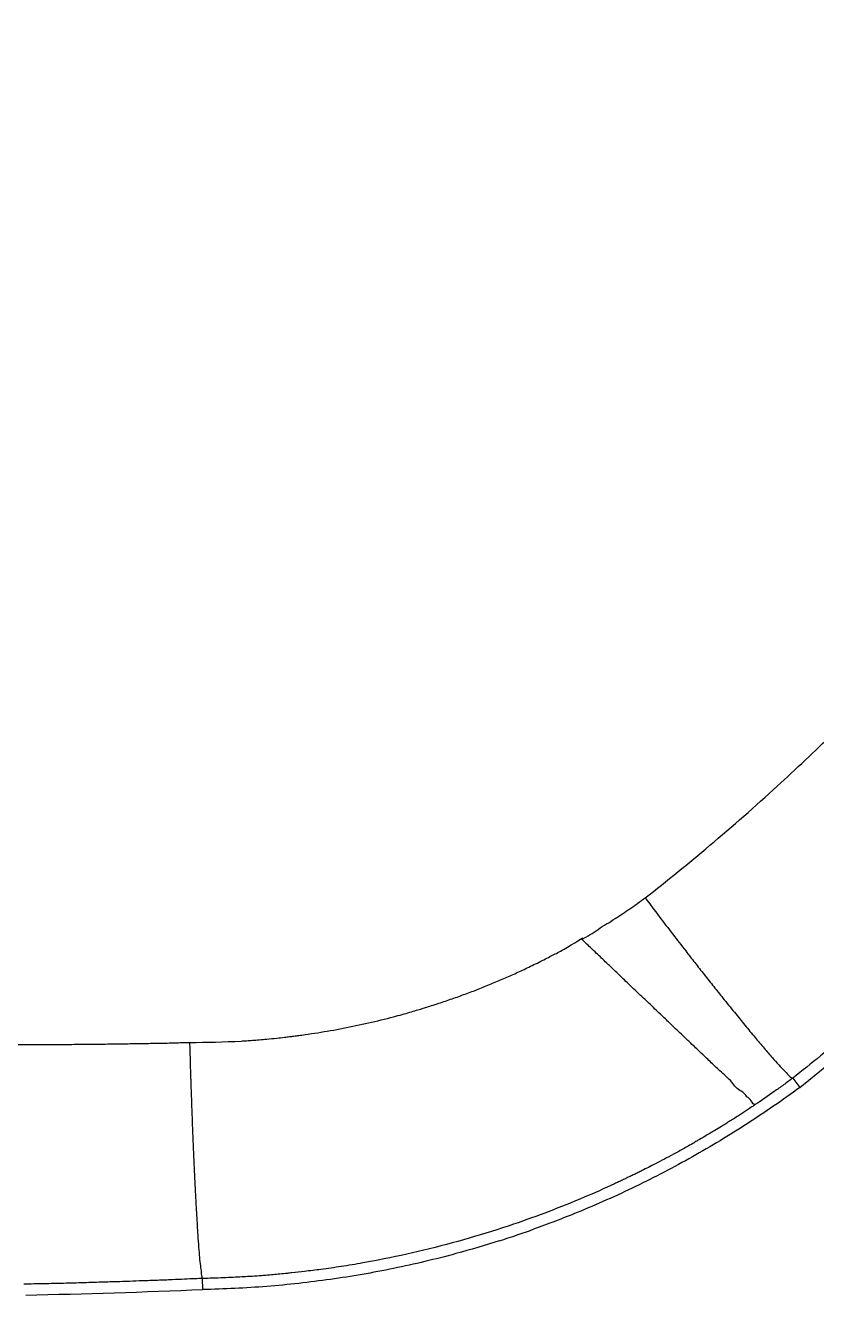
# Model space of a CAD drawing. Header units: millimetres. Extents: x 1145859089 to 1147511753, y -1047484727 to -1047247487.
# Drawn here: x 1146000030.2 to 1146000099.4, y -1047436363.4 to -1047436250.7 of the extents above; entities that cross this region are included whole.
import ezdxf
from ezdxf.xclip import XClip

# ---------------------------------------------------------------- set-up
doc = ezdxf.new("R2010")
doc.units = ezdxf.units.MM
doc.header["$LTSCALE"] = 100
doc.header["$MEASUREMENT"] = 0
doc.header["$XCLIPFRAME"] = 2
doc.layers.get('0').update_dxf_attribs({"linetype": 'CONTINUOUS'})
doc.layers.add('XREF', color=135, linetype='CONTINUOUS')
doc.layers.add('단지배치도$0$W240910', color=135, linetype='CONTINUOUS')

# ---------------------------------------------------------------- blocks, each defined once
blk = doc.blocks.new('단지배치도$0$zw$9902')
at = {"layer": '단지배치도$0$W240910', "linetype": 'ByBlock', "ltscale": 20}
for p, q in [((61957.14, -64974.32), (61963.41, -64969.21)), ((61956.52, -64973.51), (61957.14, -64974.32)), ((61904.89, -64992.02), (61904.86, -64991.05))]:
    blk.add_line(p, q, dxfattribs=at)
at = {"layer": '단지배치도$0$W240910'}
for centre, radius, start, end in [((56819.18, -60798.97), 5249.43, 201.4083, 356.71209), ((56819.18, -60798.97), 5399.43, 202.10162, 356.71209), ((57394.29, -57699.4), 11431.38, 251.62775, 321.418131)]:
    blk.add_arc(centre, radius, start, end, dxfattribs=at)
at = {"layer": '단지배치도$0$W240910', "linetype": 'ByBlock', "ltscale": 20}
for centre, radius, start, end in [((61903.14, -64900.84), 91.22, 287.6728, 288.708), ((61903.56, -64902.08), 89.91, 288.7081, 289.6723), ((61877.86, -64383.55), 609.06, 271.08419, 272.54388)]:
    blk.add_arc(centre, radius, start, end, dxfattribs=at)
for points, knots in [([(61943.6, -64957.73), (61945.52, -64956.24), (61949.42, -64953.03), (61954.92, -64948.25), (61958.42, -64944.89), (61960.05, -64943.36)], [0, 0, 0, 0, 7.294095, 15.152219, 21.860712, 21.860712, 21.860712, 21.860712]), ([(61940.97, -64959.54), (61941.41, -64959.26), (61942.28, -64958.66), (61943.16, -64958.05), (61943.6, -64957.73)], [0, 0, 0, 0, 1.552487, 3.184526, 3.184526, 3.184526, 3.184526]), ([(61943.6, -64957.73), (61944.03, -64958.25), (61944.8, -64959.35), (61946, -64960.88), (61947.03, -64962.22), (61947.95, -64963.4), (61948.77, -64964.44), (61949.59, -64965.48), (61950.47, -64966.58), (61951.38, -64967.71), (61952.32, -64968.86), (61953.18, -64969.91), (61953.98, -64970.85), (61954.67, -64971.66), (61955.1, -64972.14), (61955.3, -64972.36)], [0, 0, 0, 0, 2.033653, 3.997936, 5.842594, 7.124382, 8.466422, 9.808844, 11.093688, 12.698846, 14.169551, 15.553294, 16.788003, 17.853596, 18.737237, 18.737237, 18.737237, 18.737237]), ([(61938.04, -64961.34), (61938.56, -64961.13), (61939.49, -64960.43), (61940.48, -64959.87), (61940.97, -64959.54)], [0, 0, 0, 0, 1.67337, 3.440113, 3.440113, 3.440113, 3.440113]), ([(61903.73, -64970.39), (61905.23, -64970.37), (61906.9, -64970.35), (61908.73, -64970.23), (61909.26, -64970.19), (61909.85, -64970.15), (61910.56, -64970.09), (61911.29, -64970.01), (61911.96, -64969.94), (61912.46, -64969.88), (61912.87, -64969.83), (61913.33, -64969.77), (61914.02, -64969.67), (61915.32, -64969.48), (61917.92, -64969.02), (61920.38, -64968.46), (61922.31, -64967.94), (61922.98, -64967.75), (61923.56, -64967.58), (61924.05, -64967.43), (61924.54, -64967.28), (61924.98, -64967.14), (61925.48, -64966.98), (61925.99, -64966.81), (61926.57, -64966.61), (61927.14, -64966.41), (61927.71, -64966.2), (61928.28, -64965.99), (61929.04, -64965.7), (61929.97, -64965.32), (61931.09, -64964.85), (61932.19, -64964.37), (61933.32, -64963.84), (61934.4, -64963.32), (61935.56, -64962.71), (61936.41, -64962.31), (61938.5, -64960.98), (61938.04, -64961.34)], [0, 0, 0, 0, 4.518138, 4.98761, 5.519291, 6.113066, 6.768875, 7.649409, 8.317802, 8.774307, 9.159361, 9.580814, 10.143028, 11.268688, 13.525753, 18.051297, 18.832091, 19.524161, 20.127712, 20.643007, 21.07032, 21.66195, 22.040052, 22.651282, 23.261655, 23.871211, 24.480004, 25.088098, 25.695569, 26.903457, 28.109964, 29.315847, 30.522095, 31.839608, 33.002428, 34.150196, 35.90749, 35.90749, 35.90749, 35.90749]), ([(61950.14, -64972.87), (61949.85, -64972.6), (61949.29, -64972.06), (61948.44, -64971.25), (61947.64, -64970.5), (61946.96, -64969.85), (61946.39, -64969.3), (61945.94, -64968.88), (61945.54, -64968.49), (61945.15, -64968.11), (61944.7, -64967.69), (61944.13, -64967.14), (61943.52, -64966.56), (61942.88, -64965.96), (61942.32, -64965.42), (61941.8, -64964.93), (61941.34, -64964.48), (61940.81, -64963.98), (61940.16, -64963.36), (61939.46, -64962.69), (61938.85, -64962.11), (61938.42, -64961.7), (61938.17, -64961.46), (61938.04, -64961.34)], [0, 0, 0, 0, 1.179301, 2.342456, 3.506143, 4.473842, 5.160793, 5.879994, 6.325824, 6.855944, 7.496249, 8.18678, 9.210974, 10.025851, 10.82309, 11.530409, 12.18399, 12.757494, 13.698048, 14.901772, 15.656142, 16.207344, 16.706154, 16.706154, 16.706154, 16.706154]), ([(61966.07, -64965.55), (61965.86, -64965.74), (61965.08, -64966.42), (61963.51, -64967.78), (61960.56, -64970.26), (61958.15, -64972.22), (61956.52, -64973.51)], [0, 0, 0, 0, 0.863277, 3.109586, 6.217393, 12.429605, 12.429605, 12.429605, 12.429605]), ([(61874.63, -64970.35), (61875.87, -64970.36), (61878.25, -64970.45), (61881.69, -64970.5), (61884.82, -64970.54), (61887.14, -64970.56), (61888.95, -64970.56), (61890.45, -64970.56), (61892.14, -64970.56), (61893.69, -64970.55), (61894.88, -64970.54), (61895.74, -64970.53), (61896.48, -64970.52), (61897.37, -64970.51), (61898.52, -64970.49), (61899.82, -64970.47), (61901.12, -64970.45), (61902.43, -64970.42), (61903.29, -64970.39), (61903.73, -64970.39)], [0, 0, 0, 0, 3.727966, 7.160478, 10.29711, 13.137388, 14.121714, 15.731792, 17.632242, 19.180911, 20.377958, 21.223552, 21.745349, 22.595576, 23.897695, 25.199644, 26.501416, 27.803016, 29.104454, 29.104454, 29.104454, 29.104454]), ([(61903.73, -64970.39), (61903.73, -64970.65), (61903.75, -64971.27), (61903.78, -64972.14), (61903.8, -64972.93), (61903.82, -64973.48), (61903.83, -64973.96), (61903.85, -64974.48), (61903.88, -64975.17), (61903.92, -64976.34), (61903.97, -64977.9), (61904.05, -64979.73), (61904.13, -64981.47), (61904.2, -64983.07), (61904.27, -64984.41), (61904.33, -64985.51), (61904.39, -64986.4), (61904.45, -64987.33), (61904.51, -64988.26), (61904.59, -64989.16), (61904.65, -64989.9), (61904.76, -64990.49), (61904.74, -64990.91), (61904.86, -64991.05)], [0, 0, 0, 0, 0.77239, 1.882234, 2.593554, 3.1513, 3.549162, 4.013506, 4.708113, 5.641626, 7.517969, 9.389761, 11.140689, 12.746223, 14.190557, 15.15895, 16.055317, 16.875233, 17.955021, 18.849888, 19.589823, 20.156184, 20.706385, 20.706385, 20.706385, 20.706385]), ([(61955.3, -64972.36), (61955.45, -64972.53), (61955.72, -64972.83), (61956.12, -64973.19), (61956.36, -64973.5), (61956.52, -64973.51)], [0, 0, 0, 0, 0.671798, 1.181179, 1.684516, 1.684516, 1.684516, 1.684516]), ([(61952.01, -64974.66), (61951.66, -64974.52), (61951.16, -64973.72), (61950.48, -64973.2), (61950.14, -64972.87)], [0, 0, 0, 0, 1.157815, 2.59619, 2.59619, 2.59619, 2.59619]), ([(61956.52, -64973.51), (61956.25, -64973.71), (61955.71, -64974.1), (61954.62, -64974.88), (61953.79, -64975.45), (61953.24, -64975.83)], [0, 0, 0, 0, 1.007293, 2.015024, 4.025202, 4.025202, 4.025202, 4.025202]), ([(61957.14, -64974.32), (61955.64, -64975.43), (61952.56, -64977.55), (61947.76, -64980.45), (61942.79, -64983.05), (61938.13, -64985.13), (61935.11, -64986.28), (61933.83, -64986.74)], [0, 0, 0, 0, 5.604425, 11.208847, 16.813268, 22.417692, 26.509652, 26.509652, 26.509652, 26.509652]), ([(61953.24, -64975.83), (61953.09, -64975.9), (61952.89, -64975.39), (61952.45, -64975.16), (61952.23, -64974.75), (61952.01, -64974.66)], [0, 0, 0, 0, 0.492114, 1.004173, 1.690206, 1.690206, 1.690206, 1.690206]), ([(61953.24, -64975.83), (61953.14, -64975.9), (61952.91, -64976.05), (61952.45, -64976.35), (61951.96, -64976.68), (61951.45, -64977), (61951.05, -64977.25), (61950.66, -64977.5), (61950.21, -64977.78), (61949.75, -64978.06), (61949.26, -64978.35), (61948.76, -64978.65), (61948.3, -64978.92), (61947.85, -64979.18), (61947.45, -64979.41), (61946.85, -64979.75), (61946.12, -64980.15), (61945.29, -64980.6), (61944.56, -64980.98), (61943.91, -64981.31), (61943.4, -64981.57), (61942.98, -64981.78), (61942.64, -64981.95), (61942.3, -64982.11), (61941.95, -64982.28), (61941.61, -64982.44), (61941.27, -64982.6), (61940.16, -64983.12), (61938.15, -64984.01), (61935.2, -64985.2), (61933.13, -64985.95), (61932.08, -64986.3)], [0, 0, 0, 0, 0.364712, 0.816026, 1.647545, 2.136878, 2.616944, 3.07875, 3.515096, 4.197461, 4.704629, 5.225353, 5.952016, 6.317413, 6.772418, 7.31695, 8.384317, 9.28608, 10.155054, 10.858087, 11.4787, 11.864184, 12.245075, 12.625956, 13.006823, 13.387674, 13.768505, 14.149315, 17.056546, 20.361245, 23.674338, 23.674338, 23.674338, 23.674338]), ([(61932.08, -64986.3), (61930.79, -64986.74), (61928.19, -64987.56), (61924.24, -64988.6), (61921.13, -64989.28), (61918.71, -64989.73), (61917.04, -64990.01), (61915.34, -64990.25), (61913.9, -64990.43), (61912.92, -64990.54), (61912.2, -64990.61), (61911.66, -64990.67), (61911.02, -64990.73), (61910.36, -64990.78), (61909.6, -64990.84), (61908.85, -64990.89), (61908.1, -64990.93), (61907.31, -64990.97), (61906.45, -64991.01), (61905.61, -64991.03), (61905.08, -64991.05), (61904.86, -64991.05)], [0, 0, 0, 0, 4.079477, 8.173509, 12.258182, 13.624922, 15.556668, 17.341206, 18.787337, 19.89692, 20.299669, 20.957982, 21.543963, 22.208089, 22.963843, 23.808245, 24.467429, 25.2359, 26.153896, 27.076101, 27.737024, 27.737024, 27.737024, 27.737024]), ([(61930.83, -64987.76), (61929.58, -64988.16), (61926.52, -64989.06), (61921.6, -64990.23), (61916.07, -64991.19), (61910.5, -64991.8), (61906.76, -64991.99), (61904.89, -64992.02)], [0, 0, 0, 0, 3.957199, 9.561944, 15.166688, 20.771431, 26.376179, 26.376179, 26.376179, 26.376179]), ([(61904.86, -64991.05), (61904.64, -64991.06), (61904.11, -64991.08), (61903.23, -64991.12), (61902.14, -64991.17), (61900.9, -64991.22), (61899.66, -64991.26), (61898.56, -64991.3), (61897.45, -64991.34), (61896.11, -64991.38), (61894.47, -64991.43), (61892.71, -64991.48), (61890.96, -64991.52), (61889.8, -64991.54), (61889.22, -64991.55)], [0, 0, 0, 0, 0.686602, 1.572468, 2.657669, 3.944452, 5.293878, 6.393904, 7.244414, 8.637183, 10.390715, 12.183478, 13.905966, 15.654396, 15.654396, 15.654396, 15.654396])]:
    blk.add_open_spline(points, degree=3, knots=knots, dxfattribs=at)
blk = doc.blocks.new('단지배치도')
blk.add_blockref('단지배치도$0$zw$9902', (141034.19, 142437.16))

msp = doc.modelspace()

# ---------------------------------------------------------------- block references
at = {"layer": 'XREF'}
ref = msp.add_blockref('단지배치도', (1145797106.633357, -1047513806.462535), dxfattribs=at)
XClip(ref).set_block_clipping_path([(72982.4064819524, 34919.7593965298), (360382.4067475507, 255319.7593436697)])

doc.saveas('drawing.dxf')
